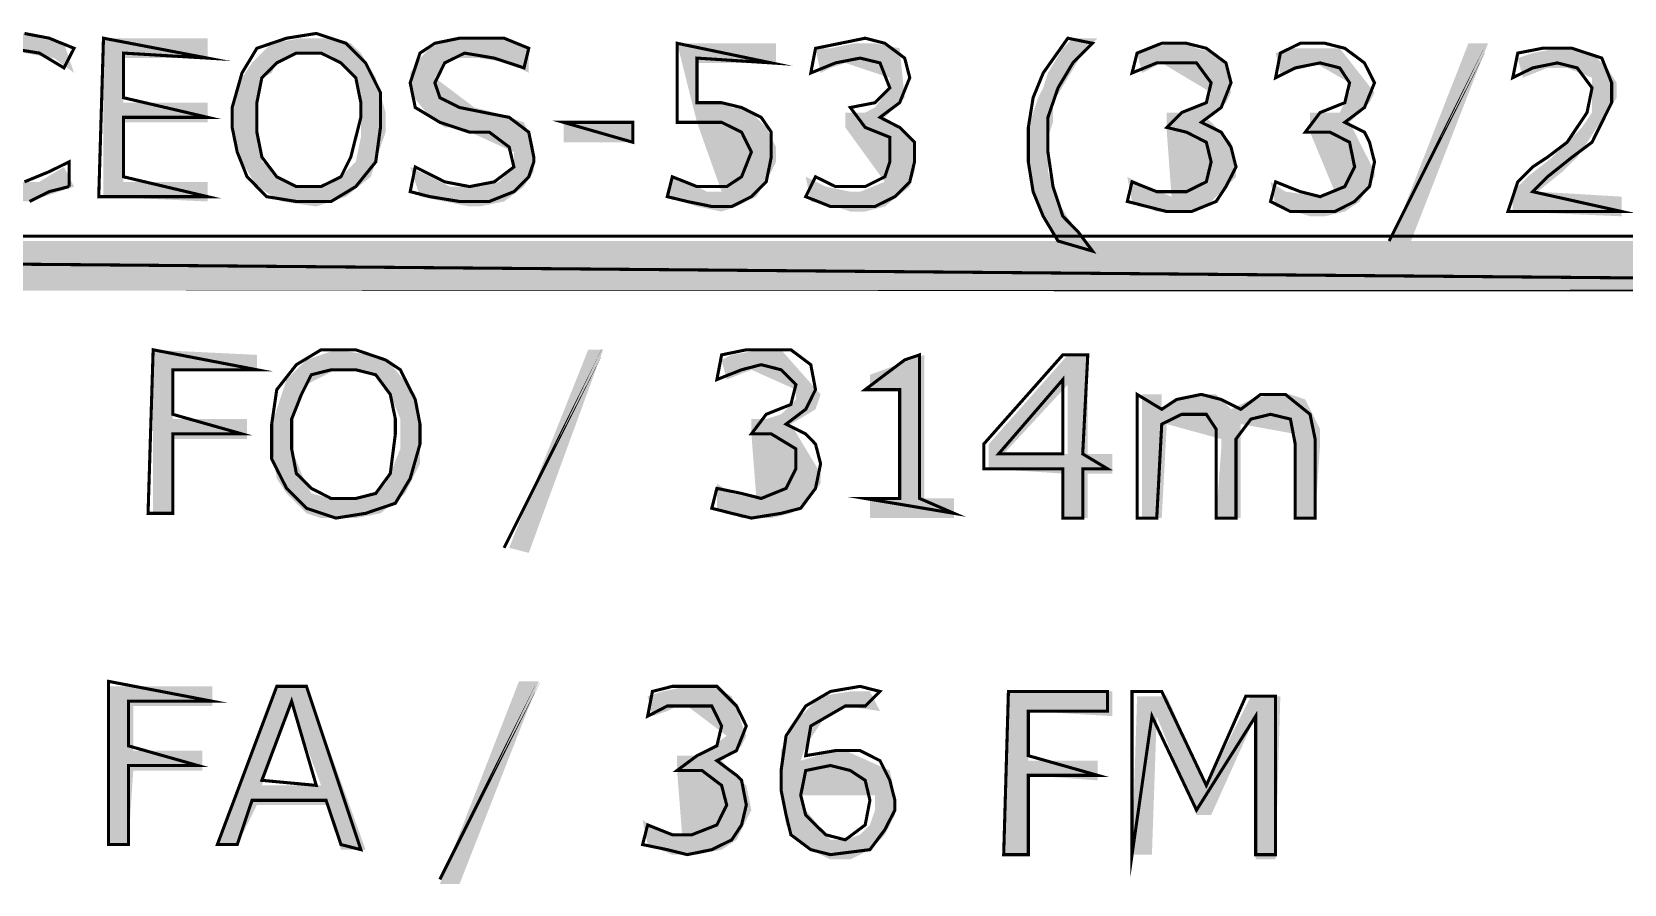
# Model space of a CAD drawing. Header units: millimetres. Extents: x 688550 to 690417, y 7458888 to 7459543.
# Drawn here: x 689862.58 to 689886.44, y 7459321.32 to 7459334.08 of the extents above; entities that cross this region are included whole.
import ezdxf

# ---------------------------------------------------------------- set-up
doc = ezdxf.new("R2010")
doc.units = ezdxf.units.MM
doc.header["$LTSCALE"] = 3
doc.header["$MEASUREMENT"] = 0
doc.layers.add('H', color=7, linetype='Continuous')
doc.layers.add('P', color=7, linetype='Continuous')

msp = doc.modelspace()

# ---------------------------------------------------------------- hatches: boundary and pattern name
at = {"layer": 'H', "linetype": 'Continuous'}
for points in [[(689862.248, 7459331.539), (689861.954, 7459331.611), (689861.581, 7459331.762), (689861.287, 7459332.132), (689861.211, 7459332.354), (689861.211, 7459332.648), (689861.211, 7459332.946), (689861.211, 7459333.24), (689861.362, 7459333.463), (689861.434, 7459333.686), (689861.803, 7459333.908), (689862.248, 7459334.055), (689862.471, 7459334.055), (689862.694, 7459333.984), (689863.063, 7459333.908), (689863.214, 7459333.463), (689862.916, 7459333.686), (689862.471, 7459333.761), (689862.248, 7459333.761), (689862.101, 7459333.761), (689861.954, 7459333.686), (689861.803, 7459333.614), (689861.732, 7459333.463), (689861.581, 7459333.316), (689861.509, 7459332.946), (689861.509, 7459332.648), (689861.509, 7459332.426), (689861.732, 7459332.132), (689861.954, 7459331.909), (689862.101, 7459331.833), (689862.248, 7459331.833), (689862.471, 7459331.833), (689862.694, 7459331.833), (689863.063, 7459332.056), (689863.214, 7459331.762), (689862.547, 7459331.539), (689862.248, 7459331.539)], [(689865.214, 7459331.539), (689863.655, 7459331.611), (689863.655, 7459333.984), (689865.214, 7459333.984), (689865.214, 7459333.686), (689863.954, 7459333.686), (689863.954, 7459333.018), (689865.214, 7459333.018), (689865.214, 7459332.724), (689863.954, 7459332.724), (689863.954, 7459331.833), (689865.214, 7459331.833), (689865.214, 7459331.539)], [(689866.843, 7459331.464), (689866.322, 7459331.539), (689865.953, 7459331.762), (689865.73, 7459332.132), (689865.583, 7459332.648), (689865.583, 7459332.724), (689865.583, 7459332.871), (689865.659, 7459333.169), (689865.73, 7459333.392), (689865.881, 7459333.614), (689866.175, 7459333.908), (689866.621, 7459333.984), (689866.915, 7459333.984), (689866.915, 7459333.761), (689866.545, 7459333.761), (689866.251, 7459333.614), (689866.175, 7459333.463), (689866.028, 7459333.392), (689865.953, 7459333.018), (689865.953, 7459332.501), (689866.028, 7459332.132), (689866.175, 7459332.056), (689866.251, 7459331.909), (689866.545, 7459331.762), (689866.915, 7459331.762), (689867.213, 7459331.909), (689867.288, 7459331.985), (689867.435, 7459332.132), (689867.511, 7459332.501), (689867.511, 7459333.018), (689867.435, 7459333.392), (689867.36, 7459333.463), (689867.213, 7459333.614), (689866.915, 7459333.761), (689866.915, 7459333.984), (689867.137, 7459333.984), (689867.36, 7459333.908), (689867.511, 7459333.761), (689867.734, 7459333.392), (689867.881, 7459332.871), (689867.881, 7459332.577), (689867.805, 7459332.354), (689867.658, 7459331.909), (689867.288, 7459331.611), (689867.066, 7459331.539), (689866.843, 7459331.464)], [(689869.141, 7459331.464), (689868.767, 7459331.539), (689868.397, 7459331.611), (689868.25, 7459332.056), (689868.548, 7459331.909), (689868.842, 7459331.762), (689869.065, 7459331.762), (689869.288, 7459331.762), (689869.582, 7459331.833), (689869.804, 7459332.056), (689869.804, 7459332.279), (689868.989, 7459332.648), (689868.767, 7459332.648), (689868.548, 7459332.799), (689868.25, 7459333.169), (689868.25, 7459333.463), (689868.397, 7459333.686), (689868.548, 7459333.833), (689868.695, 7459333.908), (689868.989, 7459333.984), (689869.288, 7459333.984), (689869.582, 7459333.984), (689870.027, 7459333.833), (689870.027, 7459333.463), (689869.733, 7459333.614), (689869.288, 7459333.686), (689869.065, 7459333.686), (689868.842, 7459333.686), (689868.62, 7459333.392), (689869.212, 7459332.946), (689869.51, 7459332.871), (689869.955, 7459332.724), (689870.102, 7459332.354), (689870.102, 7459332.132), (689870.102, 7459331.985), (689869.955, 7459331.762), (689869.657, 7459331.539), (689869.288, 7459331.464), (689869.141, 7459331.464)], [(689878.103, 7459330.796), (689877.956, 7459330.947), (689877.734, 7459331.317), (689877.583, 7459331.686), (689877.511, 7459332.132), (689877.511, 7459332.648), (689877.658, 7459333.093), (689877.734, 7459333.24), (689877.805, 7459333.463), (689878.028, 7459333.833), (689878.179, 7459333.984), (689878.549, 7459333.984), (689878.326, 7459333.761), (689878.103, 7459333.392), (689877.881, 7459333.018), (689877.881, 7459332.724), (689877.805, 7459332.501), (689877.805, 7459332.203), (689877.805, 7459331.985), (689877.881, 7459331.762), (689877.956, 7459331.539), (689878.179, 7459331.166), (689878.473, 7459330.796), (689878.473, 7459330.796), (689878.103, 7459330.796)], [(689872.916, 7459331.388), (689872.547, 7459331.464), (689872.102, 7459331.611), (689872.177, 7459331.909), (689872.4, 7459331.833), (689872.547, 7459331.762), (689872.694, 7459331.686), (689872.916, 7459331.686), (689872.547, 7459332.724), (689872.249, 7459333.908), (689873.731, 7459333.908), (689873.731, 7459333.614), (689872.547, 7459333.614), (689872.547, 7459333.018), (689872.916, 7459333.018), (689873.068, 7459332.946), (689873.286, 7459332.946), (689873.584, 7459332.648), (689873.731, 7459332.354), (689873.731, 7459332.132), (689873.66, 7459331.985), (689873.437, 7459331.611), (689873.286, 7459331.539), (689873.139, 7459331.464), (689872.916, 7459331.388)], [(689874.844, 7459331.388), (689874.622, 7459331.464), (689874.252, 7459331.539), (689874.176, 7459331.909), (689874.475, 7459331.762), (689874.844, 7459331.686), (689874.991, 7459331.686), (689875.361, 7459331.833), (689874.769, 7459332.648), (689874.769, 7459332.871), (689875.067, 7459332.871), (689875.214, 7459332.946), (689875.436, 7459333.24), (689875.436, 7459333.392), (689874.769, 7459333.614), (689874.546, 7459333.539), (689874.399, 7459333.463), (689874.323, 7459333.833), (689874.546, 7459333.833), (689874.916, 7459333.908), (689875.214, 7459333.908), (689875.583, 7459333.833), (689875.659, 7459333.093), (689875.361, 7459332.799), (689875.806, 7459332.426), (689875.806, 7459332.056), (689875.806, 7459331.985), (689875.735, 7459331.762), (689875.361, 7459331.464), (689875.067, 7459331.388), (689874.844, 7459331.388)], [(689879.657, 7459331.388), (689879.435, 7459331.388), (689879.065, 7459331.539), (689878.994, 7459331.909), (689879.288, 7459331.762), (689879.657, 7459331.611), (689879.586, 7459332.577), (689879.586, 7459332.871), (689879.809, 7459332.871), (689880.031, 7459332.946), (689880.178, 7459333.018), (689880.25, 7459333.169), (689879.51, 7459333.614), (689879.363, 7459333.539), (689879.216, 7459333.463), (689879.141, 7459333.761), (689879.288, 7459333.833), (689879.657, 7459333.908), (689879.88, 7459333.908), (689880.031, 7459333.833), (689880.325, 7459333.761), (689880.472, 7459333.614), (689880.548, 7459333.169), (689880.472, 7459333.018), (689880.178, 7459332.799), (689880.548, 7459332.426), (689880.623, 7459332.056), (689880.623, 7459331.909), (689880.178, 7459331.464), (689879.809, 7459331.388), (689879.657, 7459331.388)], [(689881.732, 7459331.317), (689881.51, 7459331.388), (689881.216, 7459331.464), (689881.14, 7459331.833), (689881.363, 7459331.686), (689881.883, 7459331.611), (689882.102, 7459331.686), (689881.732, 7459332.577), (689881.732, 7459332.871), (689881.955, 7459332.871), (689882.177, 7459332.871), (689882.324, 7459333.169), (689882.324, 7459333.316), (689881.808, 7459333.614), (689881.661, 7459333.539), (689881.287, 7459333.463), (689881.216, 7459333.761), (689881.438, 7459333.833), (689881.808, 7459333.833), (689881.955, 7459333.833), (689882.177, 7459333.833), (689882.698, 7459333.169), (689882.623, 7459333.018), (689882.476, 7459332.871), (689882.324, 7459332.724), (689882.698, 7459331.985), (689882.698, 7459331.909), (689882.476, 7459331.539), (689882.253, 7459331.388), (689881.955, 7459331.317), (689881.732, 7459331.317)], [(689882.917, 7459330.872), (689884.105, 7459333.908), (689884.399, 7459333.908), (689883.215, 7459330.872), (689882.917, 7459330.872)], [(689886.403, 7459331.317), (689884.769, 7459331.388), (689884.769, 7459331.686), (689884.991, 7459331.909), (689885.365, 7459332.203), (689885.584, 7459332.426), (689885.806, 7459332.648), (689885.957, 7459332.871), (689885.957, 7459333.018), (689885.957, 7459333.24), (689885.957, 7459333.392), (689885.584, 7459333.539), (689885.437, 7459333.539), (689885.29, 7459333.539), (689884.92, 7459333.392), (689884.844, 7459333.686), (689885.067, 7459333.761), (689885.437, 7459333.833), (689885.659, 7459333.833), (689885.957, 7459333.761), (689886.18, 7459333.539), (689886.327, 7459333.316), (689886.327, 7459333.093), (689885.735, 7459332.203), (689885.512, 7459331.985), (689885.143, 7459331.686), (689886.403, 7459331.611), (689886.403, 7459331.317)], [(689871.585, 7459332.426), (689870.548, 7459332.426), (689870.548, 7459332.724), (689871.585, 7459332.724), (689871.585, 7459332.426)], [(689909.07, 7459330.204), (689813.058, 7459330.947), (689909.07, 7459330.947), (689909.07, 7459330.204)], [(689813.058, 7459330.204), (689813.058, 7459330.947), (689909.07, 7459330.204), (689813.058, 7459330.204)], [(689864.693, 7459326.869), (689864.399, 7459326.869), (689864.399, 7459329.318), (689865.953, 7459329.242), (689865.953, 7459329.019), (689864.693, 7459329.019), (689864.693, 7459328.28), (689865.806, 7459328.28), (689865.806, 7459327.982), (689864.693, 7459327.982), (689864.693, 7459326.869)], [(689867.137, 7459326.798), (689866.915, 7459326.798), (689866.696, 7459326.869), (689866.545, 7459327.02), (689866.398, 7459327.167), (689866.251, 7459327.39), (689866.175, 7459327.906), (689866.175, 7459328.205), (689866.251, 7459328.427), (689866.398, 7459328.872), (689866.696, 7459329.166), (689866.915, 7459329.242), (689867.137, 7459329.318), (689867.658, 7459329.242), (689867.511, 7459329.019), (689867.137, 7459329.019), (689866.843, 7459328.872), (689866.696, 7459328.797), (689866.621, 7459328.65), (689866.474, 7459328.28), (689866.474, 7459327.835), (689866.621, 7459327.465), (689866.696, 7459327.314), (689866.768, 7459327.167), (689867.066, 7459327.092), (689867.435, 7459327.092), (689867.734, 7459327.167), (689867.881, 7459327.314), (689867.952, 7459327.465), (689868.103, 7459327.835), (689868.103, 7459328.28), (689867.952, 7459328.65), (689867.805, 7459328.872), (689867.511, 7459329.019), (689867.658, 7459329.242), (689867.881, 7459329.166), (689868.028, 7459329.019), (689868.326, 7459328.65), (689868.397, 7459328.205), (689868.397, 7459328.058), (689868.397, 7459327.906), (689868.397, 7459327.612), (689868.175, 7459327.167), (689867.805, 7459326.869), (689867.435, 7459326.798), (689867.137, 7459326.798)], [(689870.027, 7459326.277), (689869.733, 7459326.352), (689870.917, 7459329.318), (689871.14, 7459329.318), (689870.027, 7459326.277)], [(689873.437, 7459326.798), (689873.215, 7459326.798), (689872.845, 7459326.945), (689872.845, 7459327.314), (689873.068, 7459327.167), (689873.437, 7459327.092), (689873.362, 7459328.058), (689873.362, 7459328.28), (689873.584, 7459328.28), (689873.807, 7459328.352), (689874.029, 7459328.574), (689874.029, 7459328.721), (689873.362, 7459329.019), (689872.992, 7459328.872), (689872.916, 7459329.166), (689873.068, 7459329.242), (689873.509, 7459329.318), (689873.66, 7459329.318), (689873.807, 7459329.318), (689874.399, 7459328.65), (689874.323, 7459328.427), (689873.954, 7459328.205), (689874.399, 7459327.465), (689874.399, 7459327.314), (689874.101, 7459326.945), (689873.954, 7459326.869), (689873.66, 7459326.798), (689873.437, 7459326.798)], [(689876.398, 7459326.798), (689875.138, 7459326.798), (689875.138, 7459327.092), (689875.583, 7459327.092), (689875.583, 7459328.721), (689875.138, 7459328.721), (689875.138, 7459328.944), (689875.953, 7459329.242), (689875.953, 7459327.092), (689876.398, 7459327.092), (689876.398, 7459326.798)], [(689878.028, 7459326.798), (689878.028, 7459327.465), (689876.919, 7459327.537), (689876.919, 7459327.906), (689877.142, 7459327.759), (689878.103, 7459327.759), (689878.103, 7459328.797), (689877.142, 7459327.759), (689876.919, 7459327.906), (689878.103, 7459329.242), (689878.402, 7459329.242), (689878.402, 7459327.759), (689878.771, 7459327.759), (689878.771, 7459327.465), (689878.402, 7459327.465), (689878.402, 7459326.798), (689878.028, 7459326.798)], [(689880.695, 7459326.798), (689880.325, 7459326.798), (689880.401, 7459327.835), (689880.401, 7459327.982), (689879.586, 7459328.205), (689879.51, 7459326.798), (689879.216, 7459326.798), (689879.216, 7459328.65), (689879.51, 7459328.65), (689879.51, 7459328.427), (689879.733, 7459328.574), (689880.031, 7459328.65), (689880.178, 7459328.65), (689880.325, 7459328.65), (689880.548, 7459328.427), (689880.846, 7459328.574), (689881.14, 7459328.65), (689881.438, 7459328.65), (689881.661, 7459328.574), (689881.883, 7459328.129), (689881.883, 7459327.906), (689881.808, 7459326.798), (689881.51, 7459326.798), (689881.51, 7459328.058), (689880.695, 7459328.205), (689880.695, 7459327.906), (689880.695, 7459326.798)], [(689863.731, 7459321.909), (689863.731, 7459324.278), (689865.285, 7459324.278), (689865.285, 7459323.984), (689864.101, 7459323.984), (689864.101, 7459323.316), (689865.138, 7459323.316), (689865.138, 7459323.018), (689864.101, 7459323.018), (689864.029, 7459321.909), (689863.731, 7459321.909)], [(689867.582, 7459321.833), (689867.213, 7459321.833), (689866.99, 7459322.501), (689866.915, 7459322.795), (689866.474, 7459323.984), (689866.028, 7459322.795), (689866.915, 7459322.795), (689866.99, 7459322.501), (689865.953, 7459322.501), (689865.659, 7459321.909), (689865.361, 7459321.909), (689866.251, 7459324.278), (689866.696, 7459324.278), (689867.582, 7459321.833)], [(689868.695, 7459321.317), (689869.88, 7459324.353), (689870.178, 7459324.353), (689868.989, 7459321.317), (689868.695, 7459321.317)], [(689872.324, 7459321.758), (689872.177, 7459321.758), (689871.808, 7459321.909), (689871.732, 7459322.278), (689871.955, 7459322.131), (689872.324, 7459322.056), (689872.249, 7459323.018), (689872.249, 7459323.24), (689872.547, 7459323.24), (689872.694, 7459323.316), (689872.992, 7459323.538), (689872.4, 7459323.984), (689872.249, 7459323.984), (689872.102, 7459323.908), (689871.879, 7459323.832), (689871.808, 7459324.131), (689872.03, 7459324.202), (689872.4, 7459324.278), (689872.622, 7459324.278), (689872.769, 7459324.278), (689873.068, 7459324.131), (689873.286, 7459323.538), (689873.215, 7459323.387), (689872.916, 7459323.165), (689873.286, 7459322.795), (689873.362, 7459322.425), (689873.286, 7459322.278), (689873.139, 7459321.98), (689872.916, 7459321.833), (689872.547, 7459321.758), (689872.324, 7459321.758)], [(689874.546, 7459321.686), (689874.399, 7459321.758), (689874.101, 7459321.909), (689873.882, 7459322.203), (689873.807, 7459322.724), (689873.807, 7459323.018), (689873.807, 7459323.316), (689874.029, 7459323.761), (689874.399, 7459324.131), (689874.844, 7459324.202), (689875.138, 7459324.202), (689875.289, 7459323.908), (689874.769, 7459323.984), (689874.475, 7459323.832), (689874.323, 7459323.61), (689874.176, 7459323.387), (689874.101, 7459323.165), (689874.622, 7459323.316), (689874.769, 7459323.316), (689875.436, 7459323.018), (689875.512, 7459322.648), (689875.512, 7459322.35), (689875.361, 7459322.056), (689875.289, 7459321.98), (689875.138, 7459321.833), (689874.844, 7459321.686), (689874.769, 7459321.98), (689874.991, 7459322.056), (689875.138, 7459322.203), (689875.214, 7459322.425), (689875.214, 7459322.648), (689874.101, 7459322.648), (689874.176, 7459322.425), (689874.546, 7459321.98), (689874.622, 7459321.98), (689874.769, 7459321.98), (689874.844, 7459321.686), (689874.546, 7459321.686)], [(689877.142, 7459321.758), (689877.213, 7459324.202), (689878.771, 7459324.202), (689878.771, 7459323.832), (689877.511, 7459323.908), (689877.511, 7459323.165), (689878.549, 7459323.165), (689878.549, 7459322.871), (689877.511, 7459322.946), (689877.511, 7459321.758), (689877.142, 7459321.758)], [(689881.216, 7459321.686), (689880.917, 7459321.686), (689880.917, 7459323.832), (689880.25, 7459322.35), (689880.031, 7459322.35), (689879.435, 7459323.832), (689879.363, 7459321.758), (689879.065, 7459321.758), (689879.141, 7459324.131), (689879.586, 7459324.131), (689880.178, 7459322.795), (689880.846, 7459324.131), (689881.287, 7459324.131), (689881.216, 7459321.686)]]:
    msp.add_hatch(color=256, dxfattribs=at).paths.add_polyline_path(points)

# ---------------------------------------------------------------- linework, layer by layer
at = {"layer": 'P', "const_width": 0.0462}
for points in [[(689862.248, 7459333.833), (689862.694, 7459333.761), (689863.063, 7459333.539), (689863.214, 7459333.833), (689862.841, 7459333.984), (689862.471, 7459334.055)], [(689865.214, 7459331.611), (689863.954, 7459331.909), (689863.954, 7459332.799), (689865.214, 7459332.799), (689863.954, 7459333.093), (689863.954, 7459333.761), (689865.214, 7459333.686), (689863.655, 7459333.984), (689863.584, 7459331.611), (689865.214, 7459331.611), (689865.214, 7459331.611)], [(689867.511, 7459333.686), (689867.288, 7459333.908), (689866.843, 7459334.055), (689866.398, 7459333.984), (689865.953, 7459333.833), (689865.73, 7459333.463), (689865.583, 7459332.946), (689865.583, 7459332.648), (689865.659, 7459332.279), (689865.806, 7459331.909), (689866.1, 7459331.611), (689866.545, 7459331.539), (689867.066, 7459331.539), (689867.435, 7459331.762), (689867.734, 7459332.132), (689867.805, 7459332.648), (689867.805, 7459333.169), (689867.582, 7459333.614), (689867.511, 7459333.686), (689867.511, 7459333.686)], [(689870.102, 7459332.203), (689870.027, 7459332.577), (689869.733, 7459332.799), (689869.363, 7459332.871), (689868.989, 7459332.946), (689868.695, 7459333.093), (689868.62, 7459333.316), (689868.767, 7459333.614), (689869.065, 7459333.761), (689869.51, 7459333.686), (689869.955, 7459333.539), (689870.027, 7459333.833), (689869.657, 7459333.984), (689869.288, 7459333.984), (689868.989, 7459333.984), (689868.62, 7459333.908), (689868.397, 7459333.761), (689868.25, 7459333.316), (689868.326, 7459332.946), (689868.695, 7459332.724), (689869.141, 7459332.577), (689869.435, 7459332.577), (689869.733, 7459332.354), (689869.804, 7459332.056), (689869.51, 7459331.833), (689869.141, 7459331.762), (689868.767, 7459331.833), (689868.326, 7459332.056), (689868.25, 7459331.686), (689868.548, 7459331.611), (689868.989, 7459331.539), (689869.435, 7459331.539), (689869.804, 7459331.686), (689870.027, 7459331.909), (689870.102, 7459332.132), (689870.102, 7459332.203), (689870.102, 7459332.203)], [(689873.66, 7459332.279), (689873.66, 7459332.577), (689873.509, 7459332.799), (689873.215, 7459332.946), (689872.916, 7459333.018), (689872.547, 7459333.018), (689872.547, 7459333.686), (689873.66, 7459333.614), (689872.249, 7459333.908), (689872.249, 7459332.724), (689872.547, 7459332.724), (689872.916, 7459332.724), (689873.215, 7459332.577), (689873.362, 7459332.279), (689873.215, 7459331.909), (689872.992, 7459331.762), (689872.547, 7459331.762), (689872.177, 7459331.909), (689872.102, 7459331.611), (689872.4, 7459331.539), (689872.769, 7459331.464), (689873.068, 7459331.464), (689873.362, 7459331.611), (689873.584, 7459331.833), (689873.66, 7459332.203), (689873.66, 7459332.279), (689873.66, 7459332.279)], [(689875.583, 7459332.648), (689875.289, 7459332.799), (689875.583, 7459333.018), (689875.735, 7459333.392), (689875.659, 7459333.686), (689875.361, 7459333.908), (689875.067, 7459333.984), (689874.697, 7459333.908), (689874.323, 7459333.833), (689874.252, 7459333.463), (689874.622, 7459333.614), (689874.991, 7459333.686), (689875.289, 7459333.614), (689875.436, 7459333.24), (689875.214, 7459333.018), (689874.844, 7459332.946), (689875.067, 7459332.648), (689875.436, 7459332.501), (689875.436, 7459332.132), (689875.361, 7459331.909), (689875.067, 7459331.762), (689874.622, 7459331.762), (689874.323, 7459331.909), (689874.176, 7459331.611), (689874.546, 7459331.464), (689874.844, 7459331.464), (689875.214, 7459331.464), (689875.512, 7459331.611), (689875.735, 7459331.833), (689875.806, 7459332.132), (689875.806, 7459332.426), (689875.583, 7459332.648), (689875.583, 7459332.648)], [(689878.473, 7459330.796), (689878.25, 7459331.094), (689878.028, 7459331.317), (689877.881, 7459331.762), (689877.805, 7459332.279), (689877.805, 7459332.799), (689877.956, 7459333.24), (689878.179, 7459333.614), (689878.473, 7459333.908), (689878.103, 7459333.984), (689877.734, 7459333.463), (689877.583, 7459333.093), (689877.511, 7459332.648), (689877.511, 7459332.132), (689877.583, 7459331.686), (689877.734, 7459331.317), (689877.956, 7459330.947), (689878.473, 7459330.796), (689878.473, 7459330.796)], [(689880.401, 7459332.577), (689880.103, 7459332.724), (689880.401, 7459332.946), (689880.548, 7459333.316), (689880.472, 7459333.614), (689880.178, 7459333.833), (689879.88, 7459333.908), (689879.51, 7459333.908), (689879.141, 7459333.761), (689879.065, 7459333.463), (689879.435, 7459333.614), (689879.733, 7459333.614), (689880.031, 7459333.614), (689880.25, 7459333.316), (689880.178, 7459333.018), (689879.809, 7459332.871), (689879.586, 7459332.648), (689879.88, 7459332.577), (689880.178, 7459332.426), (689880.25, 7459332.132), (689880.178, 7459331.833), (689879.88, 7459331.686), (689879.435, 7459331.686), (689879.065, 7459331.833), (689878.994, 7459331.539), (689879.288, 7459331.464), (689879.586, 7459331.388), (689879.956, 7459331.388), (689880.325, 7459331.539), (689880.472, 7459331.762), (689880.623, 7459332.056), (689880.548, 7459332.354), (689880.401, 7459332.577), (689880.401, 7459332.577)], [(689882.547, 7459332.577), (689882.253, 7459332.724), (689882.547, 7459332.946), (689882.698, 7459333.316), (689882.547, 7459333.614), (689882.253, 7459333.833), (689881.955, 7459333.908), (689881.585, 7459333.908), (689881.287, 7459333.761), (689881.216, 7459333.392), (689881.51, 7459333.539), (689881.883, 7459333.614), (689882.177, 7459333.539), (689882.324, 7459333.316), (689882.253, 7459333.018), (689881.883, 7459332.871), (689881.661, 7459332.577), (689882.03, 7459332.577), (689882.324, 7459332.426), (689882.4, 7459332.056), (689882.253, 7459331.762), (689881.883, 7459331.611), (689881.585, 7459331.686), (689881.216, 7459331.833), (689881.14, 7459331.539), (689881.438, 7459331.388), (689881.732, 7459331.388), (689882.102, 7459331.388), (689882.4, 7459331.539), (689882.623, 7459331.762), (689882.698, 7459332.132), (689882.623, 7459332.426), (689882.547, 7459332.577), (689882.547, 7459332.577)], [(689884.399, 7459333.908), (689882.917, 7459330.947), (689884.399, 7459333.908), (689884.399, 7459333.908)], [(689867.511, 7459332.799), (689867.36, 7459332.203), (689867.213, 7459331.909), (689866.915, 7459331.762), (689866.545, 7459331.762), (689866.251, 7459331.909), (689866.028, 7459332.203), (689865.953, 7459332.577), (689865.953, 7459333.018), (689866.028, 7459333.392), (689866.251, 7459333.614), (689866.545, 7459333.761), (689866.915, 7459333.761), (689867.213, 7459333.614), (689867.435, 7459333.392), (689867.511, 7459333.018), (689867.511, 7459332.799), (689867.511, 7459332.799)], [(689886.403, 7459331.388), (689885.067, 7459331.686), (689885.29, 7459331.909), (689885.659, 7459332.203), (689885.957, 7459332.426), (689886.104, 7459332.724), (689886.251, 7459333.018), (689886.251, 7459333.316), (689886.104, 7459333.686), (689885.659, 7459333.833), (689885.214, 7459333.833), (689884.844, 7459333.761), (689884.769, 7459333.392), (689885.067, 7459333.539), (689885.437, 7459333.614), (689885.735, 7459333.539), (689885.957, 7459333.24), (689885.882, 7459332.871), (689885.584, 7459332.426), (689885.29, 7459332.203), (689885.067, 7459332.056), (689884.844, 7459331.833), (689884.697, 7459331.388), (689886.403, 7459331.388), (689886.403, 7459331.388)], [(689871.585, 7459332.426), (689871.585, 7459332.724), (689870.548, 7459332.724), (689871.585, 7459332.426), (689871.585, 7459332.426)], [(689863.139, 7459331.762), (689863.139, 7459332.132), (689862.841, 7459331.985), (689862.471, 7459331.833)], [(689862.547, 7459331.539), (689862.841, 7459331.686), (689863.139, 7459331.762), (689863.139, 7459331.762)], [(689908.994, 7459330.204), (689908.994, 7459331.019), (689813.058, 7459331.019), (689908.994, 7459330.204), (689908.994, 7459330.204)], [(689908.994, 7459330.204), (689813.058, 7459331.019), (689813.058, 7459330.204), (689908.994, 7459330.204), (689908.994, 7459330.204)], [(689865.953, 7459329.019), (689864.399, 7459329.318), (689864.323, 7459326.869), (689864.693, 7459326.869), (689864.693, 7459328.058), (689865.73, 7459328.058), (689864.693, 7459328.352), (689864.693, 7459329.019), (689865.953, 7459329.019), (689865.953, 7459329.019)], [(689868.103, 7459329.019), (689867.881, 7459329.166), (689867.435, 7459329.318), (689866.915, 7459329.318), (689866.545, 7459329.095), (689866.251, 7459328.721), (689866.175, 7459328.205), (689866.175, 7459327.684), (689866.398, 7459327.243), (689866.696, 7459326.945), (689867.137, 7459326.798), (689867.582, 7459326.869), (689868.028, 7459327.02), (689868.25, 7459327.39), (689868.397, 7459327.906), (689868.397, 7459328.205), (689868.326, 7459328.574), (689868.175, 7459328.872), (689868.103, 7459329.019), (689868.103, 7459329.019)], [(689871.14, 7459329.318), (689869.657, 7459326.352), (689871.14, 7459329.318), (689871.14, 7459329.318)], [(689874.176, 7459328.058), (689873.882, 7459328.205), (689874.176, 7459328.427), (689874.323, 7459328.721), (689874.252, 7459329.095), (689873.954, 7459329.318), (689873.66, 7459329.318), (689873.286, 7459329.318), (689872.916, 7459329.242), (689872.845, 7459328.872), (689873.215, 7459329.019), (689873.509, 7459329.095), (689873.807, 7459329.019), (689874.029, 7459328.797), (689873.954, 7459328.499), (689873.584, 7459328.352), (689873.362, 7459328.058), (689873.66, 7459328.058), (689874.029, 7459327.835), (689874.029, 7459327.537), (689873.882, 7459327.243), (689873.509, 7459327.092), (689873.215, 7459327.167), (689872.845, 7459327.243), (689872.769, 7459326.945), (689873.068, 7459326.869), (689873.362, 7459326.798), (689873.807, 7459326.869), (689874.101, 7459326.945), (689874.323, 7459327.243), (689874.399, 7459327.612), (689874.323, 7459327.906), (689874.176, 7459328.058), (689874.176, 7459328.058)], [(689876.398, 7459326.869), (689875.882, 7459327.092), (689875.882, 7459329.242), (689875.659, 7459329.166), (689875.361, 7459328.944), (689875.067, 7459328.721), (689875.583, 7459328.721), (689875.583, 7459327.092), (689875.067, 7459327.092), (689876.398, 7459326.869), (689876.398, 7459326.869)], [(689878.696, 7459327.537), (689878.326, 7459327.759), (689878.402, 7459329.242), (689878.028, 7459329.242), (689876.843, 7459327.906), (689876.843, 7459327.537), (689878.028, 7459327.537), (689878.028, 7459326.798), (689878.326, 7459326.798), (689878.326, 7459327.537), (689878.696, 7459327.537), (689878.696, 7459327.537)], [(689868.028, 7459328.058), (689867.952, 7459327.465), (689867.734, 7459327.167), (689867.435, 7459327.092), (689867.066, 7459327.092), (689866.768, 7459327.243), (689866.545, 7459327.465), (689866.474, 7459327.835), (689866.474, 7459328.28), (689866.621, 7459328.65), (689866.768, 7459328.944), (689867.066, 7459329.019), (689867.435, 7459329.019), (689867.734, 7459328.944), (689867.952, 7459328.65), (689868.028, 7459328.28), (689868.028, 7459328.058), (689868.028, 7459328.058)], [(689878.028, 7459327.759), (689877.066, 7459327.759), (689878.028, 7459328.872), (689878.028, 7459327.759), (689878.028, 7459327.759)], [(689881.808, 7459326.798), (689881.808, 7459327.982), (689881.732, 7459328.352), (689881.363, 7459328.65), (689880.993, 7459328.65), (689880.695, 7459328.427), (689880.401, 7459328.574), (689880.103, 7459328.65), (689879.733, 7459328.574), (689879.51, 7459328.427), (689879.141, 7459328.65), (689879.141, 7459326.798), (689879.435, 7459326.798), (689879.51, 7459328.205), (689879.809, 7459328.352), (689880.178, 7459328.352), (689880.325, 7459328.129), (689880.325, 7459327.835), (689880.325, 7459326.798), (689880.623, 7459326.798), (689880.623, 7459327.982), (689880.846, 7459328.28), (689881.14, 7459328.352), (689881.438, 7459328.28), (689881.51, 7459327.906), (689881.51, 7459326.798), (689881.808, 7459326.798), (689881.808, 7459326.798)], [(689865.285, 7459324.055), (689863.731, 7459324.353), (689863.731, 7459321.909), (689864.029, 7459321.909), (689864.029, 7459323.093), (689865.067, 7459323.093), (689864.029, 7459323.387), (689864.029, 7459324.055), (689865.285, 7459324.055), (689865.285, 7459324.055)], [(689867.511, 7459321.833), (689866.696, 7459324.278), (689866.251, 7459324.278), (689865.361, 7459321.909), (689865.659, 7459321.909), (689865.881, 7459322.572), (689866.99, 7459322.572), (689867.213, 7459321.909), (689867.511, 7459321.833), (689867.511, 7459321.833)], [(689870.178, 7459324.353), (689868.695, 7459321.388), (689870.178, 7459324.353), (689870.178, 7459324.353)], [(689873.139, 7459322.946), (689872.845, 7459323.165), (689873.139, 7459323.316), (689873.286, 7459323.685), (689873.139, 7459323.984), (689872.845, 7459324.278), (689872.547, 7459324.278), (689872.177, 7459324.278), (689871.879, 7459324.202), (689871.808, 7459323.832), (689872.102, 7459323.984), (689872.471, 7459323.984), (689872.769, 7459323.984), (689872.916, 7459323.685), (689872.845, 7459323.387), (689872.547, 7459323.24), (689872.249, 7459323.018), (689872.622, 7459323.018), (689872.916, 7459322.795), (689872.992, 7459322.501), (689872.845, 7459322.203), (689872.471, 7459322.056), (689872.177, 7459322.056), (689871.808, 7459322.203), (689871.732, 7459321.909), (689872.102, 7459321.833), (689872.4, 7459321.758), (689872.769, 7459321.833), (689873.068, 7459321.98), (689873.215, 7459322.203), (689873.286, 7459322.501), (689873.215, 7459322.871), (689873.139, 7459322.946), (689873.139, 7459322.946)], [(689875.512, 7459322.572), (689875.436, 7459322.871), (689875.289, 7459323.165), (689874.991, 7459323.316), (689874.622, 7459323.316), (689874.176, 7459323.24), (689874.252, 7459323.685), (689874.769, 7459323.984), (689875.067, 7459323.984), (689875.289, 7459324.202), (689874.991, 7459324.278), (689874.546, 7459324.202), (689874.176, 7459323.984), (689873.882, 7459323.538), (689873.807, 7459323.018), (689873.807, 7459322.724), (689873.882, 7459322.35), (689873.954, 7459322.056), (689874.252, 7459321.833), (689874.546, 7459321.758), (689875.138, 7459321.833), (689875.361, 7459322.131), (689875.512, 7459322.425), (689875.512, 7459322.572), (689875.512, 7459322.572)], [(689878.696, 7459323.908), (689878.696, 7459324.202), (689877.213, 7459324.202), (689877.142, 7459321.758), (689877.511, 7459321.758), (689877.511, 7459322.946), (689878.549, 7459322.946), (689877.511, 7459323.24), (689877.511, 7459323.908), (689878.696, 7459323.908), (689878.696, 7459323.908)], [(689881.216, 7459321.758), (689881.216, 7459324.131), (689880.77, 7459324.131), (689880.178, 7459322.795), (689879.51, 7459324.202), (689879.065, 7459324.202), (689879.065, 7459321.758), (689879.363, 7459323.832), (689880.031, 7459322.425), (689880.917, 7459323.832), (689880.917, 7459321.758), (689881.216, 7459321.758), (689881.216, 7459321.758)], [(689866.843, 7459322.795), (689866.028, 7459322.871), (689866.474, 7459324.055), (689866.843, 7459322.795), (689866.843, 7459322.795)], [(689875.138, 7459322.572), (689875.067, 7459322.203), (689874.769, 7459321.98), (689874.475, 7459322.056), (689874.176, 7459322.35), (689874.101, 7459322.648), (689874.176, 7459323.018), (689874.546, 7459323.093), (689874.844, 7459323.018), (689875.067, 7459322.871), (689875.138, 7459322.572), (689875.138, 7459322.572)]]:
    msp.add_lwpolyline(points, dxfattribs=at)

doc.saveas('drawing.dxf')
